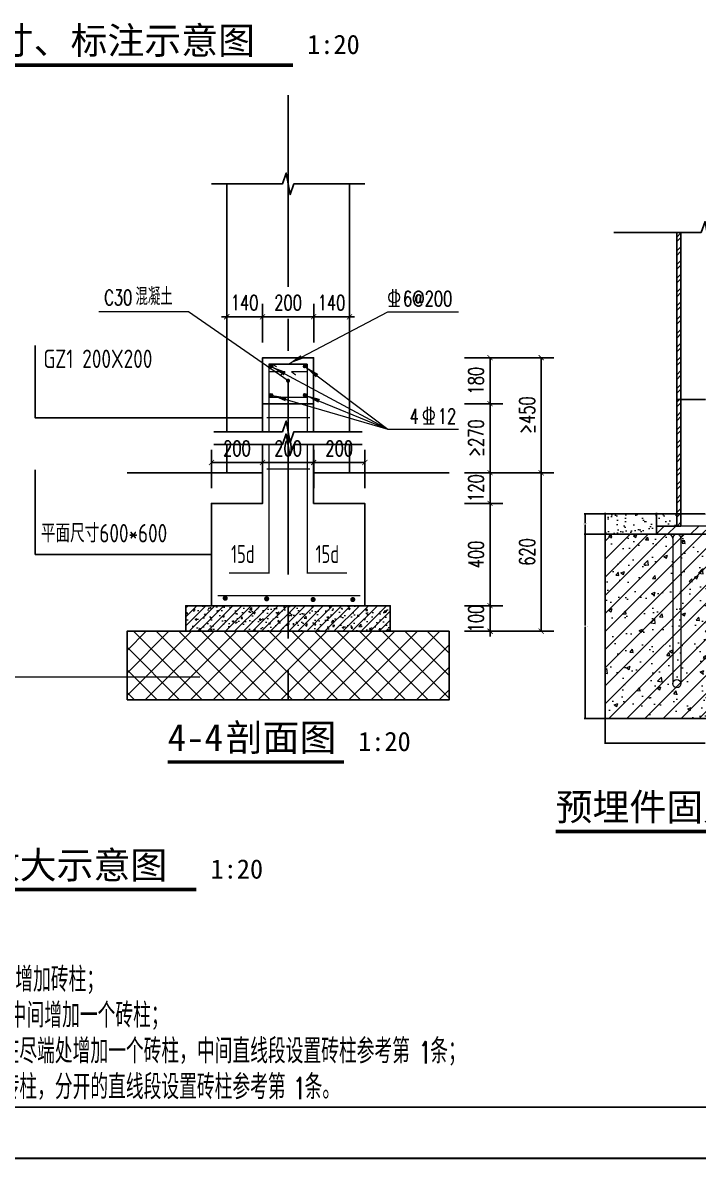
# Model space of a CAD drawing. Header units: millimetres. Extents: x 0 to 16820, y -11520 to 11880.
# Drawn here: x 8433 to 11075, y 0 to 4442 of the extents above; entities that cross this region are included whole.
import ezdxf
from ezdxf.enums import TextEntityAlignment as Align

# ---------------------------------------------------------------- set-up
doc = ezdxf.new("R2010")
doc.units = ezdxf.units.MM
doc.header["$LTSCALE"] = 1000
doc.linetypes.add('CENTER2', pattern=[1.125, 0.75, -0.125, 0.125, -0.125])
doc.linetypes.add('DASH', pattern=[0.35, 0.25, -0.1])
for name, color, linetype, lineweight in [('0-LA-剖断线', 2, 'Continuous', 30), ('0-LA-填充', 8, 'Continuous', 9), ('0-LA-轮廓线', 7, 'Continuous', 20), ('0-LA-连接件', 6, 'Continuous', 9), ('A-ANNO-TEXT', 7, 'Continuous', 18), ('DIM_LEAD', 3, 'Continuous', 13)]:
    doc.layers.add(name, color=color, linetype=linetype, lineweight=lineweight)
for name, color, linetype in [('DIM_SYMB', 3, 'Continuous'), ('DOTE', 8, 'CENTER2'), ('PUB_DIM', 3, 'Continuous'), ('REIND', 1, 'Continuous'), ('TEXT', 7, 'Continuous'), ('图框层', 7, 'Continuous')]:
    doc.layers.add(name, color=color, linetype=linetype)
doc.styles.add('_TCH_DIM', font='SIMPLEX', dxfattribs={"bigfont": 'GBCBIG'})
doc.styles.add('_TCH_DIM_T3', font='SIMPLEX', dxfattribs={"width": 0.705882, "bigfont": 'GBCBIG'})
doc.styles.get("Standard").update_dxf_attribs({"font": ''})
doc.styles.add('STANDARD_T3', font='')
doc.styles.add('TSSD_REIN', font='Tssdeng.shx', dxfattribs={"width": 0.7, "bigfont": 'hztxt.shx'})
doc.styles.add('宋体', font='', dxfattribs={"width": 0.8})
doc.styles.get('Standard').set_extended_font_data('SimSun')
doc.styles.get('STANDARD_T3').set_extended_font_data('SimSun')
doc.styles.get('宋体').set_extended_font_data('SimSun')
doc.dimstyles.new('_TCH_ARCH&&20', dxfattribs={"dimtxt": 59.5, "dimasz": 20, "dimexe": 50, "dimexo": 60, "dimgap": 25.25, "dimtad": 1, "dimdec": 0, "dimzin": 0, "dimdsep": 46, "dimtxsty": '_TCH_DIM_T3', "dimblk": 'ARCHTICK', "dimcen": 0.09, "dimclrt": 7, "dimazin": 2, "dimtfac": 1, "dimtdec": 0, "dimtix": 1, "dimtmove": 2, "dimatfit": 3, "dimfxl": 20, "dimtolj": 1, "dimtzin": 0, "dimarcsym": 0})
doc.dimstyles.new('STANDARD&&5', dxfattribs={"dimtxt": 0.679747, "dimasz": 0.9, "dimexe": 0.9, "dimexo": 0.3125, "dimgap": 0.45, "dimtad": 0, "dimtih": 1, "dimtoh": 1, "dimdec": 4, "dimzin": 0, "dimdsep": 46, "dimtxsty": 'STANDARD_T3', "dimcen": 0.09, "dimadec": 0, "dimazin": 0, "dimtfac": 1, "dimtdec": 4, "dimtofl": 0, "dimtmove": 0, "dimatfit": 3, "dimfxl": 20, "dimtolj": 1, "dimtzin": 0, "dimarcsym": 0})

# ---------------------------------------------------------------- blocks, each defined once
blk = doc.blocks.new('JYHT-FRAME_NORMAL-7c40bc6b8ebf42d483e23fe8ae0242e0')
at = {"layer": '图框层', "color": 0, "linetype": 'Continuous'}
blk.add_line((25, 10), (831, 10), dxfattribs=at)
at = {"layer": '图框层', "color": 4, "lineweight": 35}
blk.add_line((0, 0), (841, 0), dxfattribs=at)
at = {"style": '宋体'}
blk.add_attdef('公章', text='', height=2.5, dxfattribs=at).set_placement((795.74, 211.72), align=Align.MIDDLE_CENTER)
at = {"layer": '图框层', "style": '宋体', "width": 0.8}
for tag, height, p in [('合作设计单位', 3, (796, 528)), ('节能章', 2.5, (795.74, 103.14))]:
    blk.add_attdef(tag, text='', height=height, dxfattribs=at).set_placement(p, align=Align.MIDDLE_CENTER)
at = {"layer": '图框层', "style": '宋体'}
for tag, p in [('接口确认章', (794.47, 491.41)), ('竣工图章', (794.47, 491.41)), ('造价咨询章', (795.43, 445.09)), ('出图章', (795.43, 445.09)), ('提交图纸章', (788.66, 395.82)), ('报审章', (788.66, 394.32)), ('规划报审章', (788.66, 338.77)), ('制图人', (793.5, 230.46)), ('设计人', (793.5, 223.48)), ('专业负责人', (793.5, 216.44)), ('设计主持人', (793.5, 209.46)), ('项目经理', (793.5, 202.45)), ('校对', (793.5, 195.46)), ('审核', (793.5, 188.46)), ('审定', (793.5, 181.44)), ('工程名称', (804.5, 72.96)), ('子项名称', (804.5, 58.96)), ('设计号', (787, 48.48)), ('专业', (822, 48.44)), ('图名', (804.5, 37.94)), ('图号', (804.5, 23.99)), ('阶段', (787, 13.46)), ('日期', (822, 13.45))]:
    blk.add_attdef(tag, text='', height=2.5, dxfattribs=at).set_placement(p, align=Align.MIDDLE_CENTER)
for tag, p in [('版号1', (769.51, 97.5)), ('版号1日期', (787.01, 97.5)), ('版号1内容', (804.46, 97.5)), ('版号1修改人', (822.01, 97.5)), ('版号2', (769.51, 90.5)), ('版号2日期', (787.01, 90.5)), ('版号2内容', (804.46, 90.5)), ('版号2修改人', (822.01, 90.5)), ('版号3', (769.51, 83.5)), ('版号3日期', (787.01, 83.5)), ('版号3内容', (804.46, 83.5)), ('版号3修改人', (822.01, 83.5))]:
    blk.add_attdef(tag, text='', height=2.5, dxfattribs=at).set_placement(p, align=Align.MIDDLE)
blk = doc.blocks.new('_ArchTick')
at = {"color": 0, "linetype": 'ByBlock', "const_width": 0.15}
blk.add_lwpolyline([(-0.5, -0.5), (0.5, 0.5)], dxfattribs=at)
blk = doc.blocks.new('*D319')
at = {"layer": 'Defpoints', "color": 0, "transparency": 16777216}
for p in [(9370.6, 3291.5), (9230.6, 3131.5), (9370.6, 3131.5)]:
    blk.add_point(p, dxfattribs=at)
at = {"layer": 'PUB_DIM', "color": 0, "lineweight": -2, "transparency": 16777216}
for p, q in [((9230.6, 3191.5), (9230.6, 3341.5)), ((9370.6, 3191.5), (9370.6, 3341.5)), ((9230.6, 3291.5), (9210.6, 3291.5)), ((9230.6, 3291.5), (9370.6, 3291.5)), ((9370.6, 3291.5), (9390.6, 3291.5))]:
    blk.add_line(p, q, dxfattribs=at)
at = {"layer": 'PUB_DIM', "color": 0, "lineweight": -2, "transparency": 16777216, "xscale": 20, "yscale": 20, "zscale": 20}
blk.add_blockref('_ArchTick', (9230.6, 3291.5), dxfattribs=at)
at = {"layer": 'PUB_DIM', "color": 0, "lineweight": -2, "transparency": 16777216, "xscale": 20, "yscale": 20, "zscale": 20, "rotation": 180}
blk.add_blockref('_ArchTick', (9370.6, 3291.5), dxfattribs=at)
at = {"layer": 'PUB_DIM', "color": 7, "transparency": 16777216, "insert": (9300.6, 3346.5), "char_height": 59.5, "attachment_point": 5, "style": '_TCH_DIM_T3'}
blk.add_mtext('\\A1;140', dxfattribs=at)
blk = doc.blocks.new('*D320')
at = {"layer": 'Defpoints', "color": 0, "transparency": 16777216}
for p in [(9570.6, 3291.5), (9370.6, 3131.5), (9570.6, 3131.5)]:
    blk.add_point(p, dxfattribs=at)
at = {"layer": 'PUB_DIM', "color": 0, "lineweight": -2, "transparency": 16777216}
for p, q in [((9370.6, 3191.5), (9370.6, 3341.5)), ((9570.6, 3191.5), (9570.6, 3341.5)), ((9370.6, 3291.5), (9570.6, 3291.5))]:
    blk.add_line(p, q, dxfattribs=at)
at = {"layer": 'PUB_DIM', "color": 0, "lineweight": -2, "transparency": 16777216, "xscale": 20, "yscale": 20, "zscale": 20, "rotation": 180}
blk.add_blockref('_ArchTick', (9370.6, 3291.5), dxfattribs=at)
at = {"layer": 'PUB_DIM', "color": 0, "lineweight": -2, "transparency": 16777216, "xscale": 20, "yscale": 20, "zscale": 20}
blk.add_blockref('_ArchTick', (9570.6, 3291.5), dxfattribs=at)
at = {"layer": 'PUB_DIM', "color": 7, "transparency": 16777216, "insert": (9470.6, 3346.5), "char_height": 59.5, "attachment_point": 5, "style": '_TCH_DIM_T3'}
blk.add_mtext('\\A1;200', dxfattribs=at)
blk = doc.blocks.new('*D321')
at = {"layer": 'Defpoints', "color": 0, "transparency": 16777216}
for p in [(9710.6, 3291.5), (9570.6, 3131.5), (9710.6, 3131.5)]:
    blk.add_point(p, dxfattribs=at)
at = {"layer": 'PUB_DIM', "color": 0, "lineweight": -2, "transparency": 16777216}
for p, q in [((9570.6, 3191.5), (9570.6, 3341.5)), ((9710.6, 3191.5), (9710.6, 3341.5)), ((9570.6, 3291.5), (9550.6, 3291.5)), ((9570.6, 3291.5), (9710.6, 3291.5)), ((9710.6, 3291.5), (9730.6, 3291.5))]:
    blk.add_line(p, q, dxfattribs=at)
at = {"layer": 'PUB_DIM', "color": 0, "lineweight": -2, "transparency": 16777216, "xscale": 20, "yscale": 20, "zscale": 20}
blk.add_blockref('_ArchTick', (9570.6, 3291.5), dxfattribs=at)
at = {"layer": 'PUB_DIM', "color": 0, "lineweight": -2, "transparency": 16777216, "xscale": 20, "yscale": 20, "zscale": 20, "rotation": 180}
blk.add_blockref('_ArchTick', (9710.6, 3291.5), dxfattribs=at)
at = {"layer": 'PUB_DIM', "color": 7, "transparency": 16777216, "insert": (9640.6, 3346.5), "char_height": 59.5, "attachment_point": 5, "style": '_TCH_DIM_T3'}
blk.add_mtext('\\A1;140', dxfattribs=at)
blk = doc.blocks.new('*D322')
at = {"layer": 'Defpoints', "color": 0, "transparency": 16777216}
for p in [(9370.6, 2721.5), (9170.6, 2561.5), (9370.6, 2561.5)]:
    blk.add_point(p, dxfattribs=at)
at = {"layer": 'PUB_DIM', "color": 0, "lineweight": -2, "transparency": 16777216}
for p, q in [((9170.6, 2621.5), (9170.6, 2771.5)), ((9370.6, 2621.5), (9370.6, 2771.5)), ((9170.6, 2721.5), (9370.6, 2721.5))]:
    blk.add_line(p, q, dxfattribs=at)
at = {"layer": 'PUB_DIM', "color": 0, "lineweight": -2, "transparency": 16777216, "xscale": 20, "yscale": 20, "zscale": 20, "rotation": 180}
blk.add_blockref('_ArchTick', (9170.6, 2721.5), dxfattribs=at)
at = {"layer": 'PUB_DIM', "color": 0, "lineweight": -2, "transparency": 16777216, "xscale": 20, "yscale": 20, "zscale": 20}
blk.add_blockref('_ArchTick', (9370.6, 2721.5), dxfattribs=at)
at = {"layer": 'PUB_DIM', "color": 7, "transparency": 16777216, "insert": (9270.6, 2776.5), "char_height": 59.5, "attachment_point": 5, "style": '_TCH_DIM_T3'}
blk.add_mtext('\\A1;200', dxfattribs=at)
blk = doc.blocks.new('*D323')
at = {"layer": 'Defpoints', "color": 0, "transparency": 16777216}
for p in [(9570.6, 2721.5), (9370.6, 2561.5), (9570.6, 2561.5)]:
    blk.add_point(p, dxfattribs=at)
at = {"layer": 'PUB_DIM', "color": 0, "lineweight": -2, "transparency": 16777216}
for p, q in [((9370.6, 2621.5), (9370.6, 2771.5)), ((9570.6, 2621.5), (9570.6, 2771.5)), ((9370.6, 2721.5), (9570.6, 2721.5))]:
    blk.add_line(p, q, dxfattribs=at)
at = {"layer": 'PUB_DIM', "color": 0, "lineweight": -2, "transparency": 16777216, "xscale": 20, "yscale": 20, "zscale": 20, "rotation": 180}
blk.add_blockref('_ArchTick', (9370.6, 2721.5), dxfattribs=at)
at = {"layer": 'PUB_DIM', "color": 0, "lineweight": -2, "transparency": 16777216, "xscale": 20, "yscale": 20, "zscale": 20}
blk.add_blockref('_ArchTick', (9570.6, 2721.5), dxfattribs=at)
at = {"layer": 'PUB_DIM', "color": 7, "transparency": 16777216, "insert": (9470.6, 2776.5), "char_height": 59.5, "attachment_point": 5, "style": '_TCH_DIM_T3'}
blk.add_mtext('\\A1;200', dxfattribs=at)
blk = doc.blocks.new('*D324')
at = {"layer": 'Defpoints', "color": 0, "transparency": 16777216}
for p in [(9770.6, 2721.5), (9570.6, 2561.5), (9770.6, 2561.5)]:
    blk.add_point(p, dxfattribs=at)
at = {"layer": 'PUB_DIM', "color": 0, "lineweight": -2, "transparency": 16777216}
for p, q in [((9570.6, 2621.5), (9570.6, 2771.5)), ((9770.6, 2621.5), (9770.6, 2771.5)), ((9570.6, 2721.5), (9770.6, 2721.5))]:
    blk.add_line(p, q, dxfattribs=at)
at = {"layer": 'PUB_DIM', "color": 0, "lineweight": -2, "transparency": 16777216, "xscale": 20, "yscale": 20, "zscale": 20, "rotation": 180}
blk.add_blockref('_ArchTick', (9570.6, 2721.5), dxfattribs=at)
at = {"layer": 'PUB_DIM', "color": 0, "lineweight": -2, "transparency": 16777216, "xscale": 20, "yscale": 20, "zscale": 20}
blk.add_blockref('_ArchTick', (9770.6, 2721.5), dxfattribs=at)
at = {"layer": 'PUB_DIM', "color": 7, "transparency": 16777216, "insert": (9670.6, 2776.5), "char_height": 59.5, "attachment_point": 5, "style": '_TCH_DIM_T3'}
blk.add_mtext('\\A1;200', dxfattribs=at)
blk = doc.blocks.new('*D535')
at = {"layer": 'Defpoints', "color": 0, "transparency": 16777216}
for p in [(-100, 0), (100, 0), (100, -24.1)]:
    blk.add_point(p, dxfattribs=at)
at = {"layer": 'PUB_DIM', "color": 0, "lineweight": -2, "transparency": 16777216}
for p, q in [((-100, -0.3), (-100, -25)), ((100, -0.3), (100, -25)), ((-99.1, -24.1), (-2.3, -24.1)), ((99.1, -24.1), (2.3, -24.1))]:
    blk.add_line(p, q, dxfattribs=at)
at = {"layer": 'PUB_DIM', "color": 0, "transparency": 16777216}
for points in [[(-99.1, -24), (-99.1, -24.3), (-100, -24.1)], [(99.1, -24), (99.1, -24.3), (100, -24.1)]]:
    blk.add_solid(points, dxfattribs=at)
at = {"layer": 'PUB_DIM', "color": 0, "transparency": 16777216, "insert": (0, -24.1), "char_height": 0.68, "attachment_point": 5, "style": 'STANDARD_T3'}
blk.add_mtext('\\A1;200.0000', dxfattribs=at)
blk = doc.blocks.new('*D536')
at = {"layer": 'Defpoints', "color": 0, "transparency": 16777216}
for p in [(-50, 200), (-100, 180), (-50, 180)]:
    blk.add_point(p, dxfattribs=at)
at = {"layer": 'PUB_DIM', "color": 0, "lineweight": -2, "transparency": 16777216}
for p, q in [((-100, 180.3), (-100, 200.9)), ((-99.1, 200), (-77.1, 200)), ((-50.9, 200), (-72.9, 200)), ((-50, 180.3), (-50, 200.9))]:
    blk.add_line(p, q, dxfattribs=at)
at = {"layer": 'PUB_DIM', "color": 0, "transparency": 16777216}
for points in [[(-99.1, 200.1), (-99.1, 199.8), (-100, 200)], [(-50.9, 200.1), (-50.9, 199.8), (-50, 200)]]:
    blk.add_solid(points, dxfattribs=at)
at = {"layer": 'PUB_DIM', "color": 0, "transparency": 16777216, "insert": (-75, 200), "char_height": 0.68, "attachment_point": 5, "style": 'STANDARD_T3'}
blk.add_mtext('\\A1;50.0000', dxfattribs=at)
blk = doc.blocks.new('*D537')
at = {"layer": 'Defpoints', "color": 0, "transparency": 16777216}
for p in [(50, 200), (-50, 180), (50, 180)]:
    blk.add_point(p, dxfattribs=at)
at = {"layer": 'PUB_DIM', "color": 0, "lineweight": -2, "transparency": 16777216}
for p, q in [((-50, 180.3), (-50, 200.9)), ((-49.1, 200), (-2.3, 200)), ((49.1, 200), (2.3, 200)), ((50, 180.3), (50, 200.9))]:
    blk.add_line(p, q, dxfattribs=at)
at = {"layer": 'PUB_DIM', "color": 0, "transparency": 16777216}
for points in [[(-49.1, 200.1), (-49.1, 199.8), (-50, 200)], [(49.1, 200.1), (49.1, 199.8), (50, 200)]]:
    blk.add_solid(points, dxfattribs=at)
at = {"layer": 'PUB_DIM', "color": 0, "transparency": 16777216, "insert": (0, 200), "char_height": 0.68, "attachment_point": 5, "style": 'STANDARD_T3'}
blk.add_mtext('\\A1;100.0000', dxfattribs=at)
blk = doc.blocks.new('*D539')
at = {"layer": 'Defpoints', "color": 0, "transparency": 16777216}
for p in [(-119.7, 180), (-100, 180), (-100, 0)]:
    blk.add_point(p, dxfattribs=at)
at = {"layer": 'PUB_DIM', "color": 0, "lineweight": -2, "transparency": 16777216}
for p, q in [((-100.3, 180), (-120.6, 180)), ((-119.7, 179.1), (-119.7, 90.8)), ((-119.7, 0.9), (-119.7, 89.2)), ((-100.3, 0), (-120.6, 0))]:
    blk.add_line(p, q, dxfattribs=at)
at = {"layer": 'PUB_DIM', "color": 0, "transparency": 16777216}
for points in [[(-119.9, 179.1), (-119.6, 179.1), (-119.7, 180)], [(-119.9, 0.9), (-119.6, 0.9), (-119.7, 0)]]:
    blk.add_solid(points, dxfattribs=at)
at = {"layer": 'PUB_DIM', "color": 0, "transparency": 16777216, "insert": (-119.7, 90), "char_height": 0.68, "attachment_point": 5, "style": 'STANDARD_T3'}
blk.add_mtext('\\A1;180.0000', dxfattribs=at)
blk = doc.blocks.new('*D540')
at = {"layer": 'Defpoints', "color": 0, "transparency": 16777216}
for p in [(-30, 330.2), (30, 330.2), (30, 311.9)]:
    blk.add_point(p, dxfattribs=at)
at = {"layer": 'PUB_DIM', "color": 0, "lineweight": -2, "transparency": 16777216}
for p, q in [((-30, 329.9), (-30, 311)), ((30, 329.9), (30, 311)), ((-29.1, 311.9), (-2.1, 311.9)), ((29.1, 311.9), (2.1, 311.9))]:
    blk.add_line(p, q, dxfattribs=at)
at = {"layer": 'PUB_DIM', "color": 0, "transparency": 16777216}
for points in [[(-29.1, 312), (-29.1, 311.7), (-30, 311.9)], [(29.1, 312), (29.1, 311.7), (30, 311.9)]]:
    blk.add_solid(points, dxfattribs=at)
at = {"layer": 'PUB_DIM', "color": 0, "transparency": 16777216, "insert": (0, 311.9), "char_height": 0.68, "attachment_point": 5, "style": 'STANDARD_T3'}
blk.add_mtext('\\A1;60.0000', dxfattribs=at)
blk = doc.blocks.new('*D541')
at = {"layer": 'Defpoints', "color": 0, "transparency": 16777216}
for p in [(-119.7, 200), (-100, 200), (-100, 180)]:
    blk.add_point(p, dxfattribs=at)
at = {"layer": 'PUB_DIM', "color": 0, "lineweight": -2, "transparency": 16777216}
for p, q in [((-100.3, 200), (-120.6, 200)), ((-119.7, 199.1), (-119.7, 190.8)), ((-119.7, 180.9), (-119.7, 189.2)), ((-100.3, 180), (-120.6, 180))]:
    blk.add_line(p, q, dxfattribs=at)
at = {"layer": 'PUB_DIM', "color": 0, "transparency": 16777216}
for points in [[(-119.9, 199.1), (-119.6, 199.1), (-119.7, 200)], [(-119.9, 180.9), (-119.6, 180.9), (-119.7, 180)]]:
    blk.add_solid(points, dxfattribs=at)
at = {"layer": 'PUB_DIM', "color": 0, "transparency": 16777216, "insert": (-119.7, 190), "char_height": 0.68, "attachment_point": 5, "style": 'STANDARD_T3'}
blk.add_mtext('\\A1;20.0000', dxfattribs=at)
blk = doc.blocks.new('*D325')
at = {"layer": 'Defpoints', "color": 0, "transparency": 16777216}
for p in [(10100.5, 2161.5), (10260.5, 2161.5), (10100.5, 2061.5)]:
    blk.add_point(p, dxfattribs=at)
at = {"layer": 'PUB_DIM', "color": 0, "lineweight": -2, "transparency": 16777216}
for p, q in [((10260.5, 2161.5), (10260.5, 2181.5)), ((10160.5, 2161.5), (10310.5, 2161.5)), ((10260.5, 2061.5), (10260.5, 2161.5)), ((10160.5, 2061.5), (10310.5, 2061.5)), ((10260.5, 2061.5), (10260.5, 2041.5))]:
    blk.add_line(p, q, dxfattribs=at)
at = {"layer": 'PUB_DIM', "color": 0, "lineweight": -2, "transparency": 16777216, "xscale": 20, "yscale": 20, "zscale": 20}
for p, rotation in [((10260.5, 2161.5), 270), ((10260.5, 2061.5), 90)]:
    blk.add_blockref('_ArchTick', p, dxfattribs=dict(at, rotation=rotation))
at = {"layer": 'PUB_DIM', "color": 7, "transparency": 16777216, "insert": (10205.5, 2111.5), "char_height": 59.5, "attachment_point": 5, "rotation": 90, "style": '_TCH_DIM_T3'}
blk.add_mtext('\\A1;100', dxfattribs=at)
blk = doc.blocks.new('*D326')
at = {"layer": 'Defpoints', "color": 0, "transparency": 16777216}
for p in [(10100.5, 2561.5), (10260.5, 2561.5), (10100.5, 2161.5)]:
    blk.add_point(p, dxfattribs=at)
at = {"layer": 'PUB_DIM', "color": 0, "lineweight": -2, "transparency": 16777216}
for p, q in [((10160.5, 2561.5), (10310.5, 2561.5)), ((10260.5, 2161.5), (10260.5, 2561.5)), ((10160.5, 2161.5), (10310.5, 2161.5))]:
    blk.add_line(p, q, dxfattribs=at)
at = {"layer": 'PUB_DIM', "color": 0, "lineweight": -2, "transparency": 16777216, "xscale": 20, "yscale": 20, "zscale": 20}
for p, rotation in [((10260.5, 2561.5), 90), ((10260.5, 2161.5), 270)]:
    blk.add_blockref('_ArchTick', p, dxfattribs=dict(at, rotation=rotation))
at = {"layer": 'PUB_DIM', "color": 7, "transparency": 16777216, "insert": (10205.5, 2361.5), "char_height": 59.5, "attachment_point": 5, "rotation": 90, "style": '_TCH_DIM_T3'}
blk.add_mtext('\\A1;400', dxfattribs=at)
blk = doc.blocks.new('*D327')
at = {"layer": 'Defpoints', "color": 0, "transparency": 16777216}
for p in [(10100.5, 2681.5), (10260.5, 2681.5), (10100.5, 2561.5)]:
    blk.add_point(p, dxfattribs=at)
at = {"layer": 'PUB_DIM', "color": 0, "lineweight": -2, "transparency": 16777216}
for p, q in [((10160.5, 2681.5), (10310.5, 2681.5)), ((10260.5, 2681.5), (10260.5, 2701.5)), ((10260.5, 2561.5), (10260.5, 2681.5)), ((10160.5, 2561.5), (10310.5, 2561.5)), ((10260.5, 2561.5), (10260.5, 2541.5))]:
    blk.add_line(p, q, dxfattribs=at)
at = {"layer": 'PUB_DIM', "color": 0, "lineweight": -2, "transparency": 16777216, "xscale": 20, "yscale": 20, "zscale": 20}
for p, rotation in [((10260.5, 2681.5), 270), ((10260.5, 2561.5), 90)]:
    blk.add_blockref('_ArchTick', p, dxfattribs=dict(at, rotation=rotation))
at = {"layer": 'PUB_DIM', "color": 7, "transparency": 16777216, "insert": (10205.5, 2621.5), "char_height": 59.5, "attachment_point": 5, "rotation": 90, "style": '_TCH_DIM_T3'}
blk.add_mtext('\\A1;120', dxfattribs=at)
blk = doc.blocks.new('*D328')
at = {"layer": 'Defpoints', "color": 0, "transparency": 16777216}
for p in [(10100.5, 2951.5), (10260.5, 2951.5), (10100.5, 2681.5)]:
    blk.add_point(p, dxfattribs=at)
at = {"layer": 'PUB_DIM', "color": 0, "lineweight": -2, "transparency": 16777216}
for p, q in [((10160.5, 2951.5), (10310.5, 2951.5)), ((10260.5, 2681.5), (10260.5, 2951.5)), ((10160.5, 2681.5), (10310.5, 2681.5))]:
    blk.add_line(p, q, dxfattribs=at)
at = {"layer": 'PUB_DIM', "color": 0, "lineweight": -2, "transparency": 16777216, "xscale": 20, "yscale": 20, "zscale": 20}
for p, rotation in [((10260.5, 2951.5), 90), ((10260.5, 2681.5), 270)]:
    blk.add_blockref('_ArchTick', p, dxfattribs=dict(at, rotation=rotation))
at = {"layer": 'PUB_DIM', "color": 7, "transparency": 16777216, "insert": (10205.5, 2816.5), "char_height": 59.5, "attachment_point": 5, "rotation": 90, "style": '_TCH_DIM_T3'}
blk.add_mtext('\\A1;≥270', dxfattribs=at)
blk = doc.blocks.new('*D329')
at = {"layer": 'Defpoints', "color": 0, "transparency": 16777216}
for p in [(10100.5, 3131.5), (10260.5, 3131.5), (10100.5, 2951.5)]:
    blk.add_point(p, dxfattribs=at)
at = {"layer": 'PUB_DIM', "color": 0, "lineweight": -2, "transparency": 16777216}
for p, q in [((10160.5, 3131.5), (10310.5, 3131.5)), ((10260.5, 2951.5), (10260.5, 3131.5)), ((10160.5, 2951.5), (10310.5, 2951.5))]:
    blk.add_line(p, q, dxfattribs=at)
at = {"layer": 'PUB_DIM', "color": 0, "lineweight": -2, "transparency": 16777216, "xscale": 20, "yscale": 20, "zscale": 20}
for p, rotation in [((10260.5, 3131.5), 90), ((10260.5, 2951.5), 270)]:
    blk.add_blockref('_ArchTick', p, dxfattribs=dict(at, rotation=rotation))
at = {"layer": 'PUB_DIM', "color": 7, "transparency": 16777216, "insert": (10205.5, 3041.5), "char_height": 59.5, "attachment_point": 5, "rotation": 90, "style": '_TCH_DIM_T3'}
blk.add_mtext('\\A1;180', dxfattribs=at)
blk = doc.blocks.new('*D330')
at = {"layer": 'Defpoints', "color": 0, "transparency": 16777216}
for p in [(10100.5, 2681.5), (10460.5, 2681.5), (10100.5, 2061.5)]:
    blk.add_point(p, dxfattribs=at)
at = {"layer": 'PUB_DIM', "color": 0, "lineweight": -2, "transparency": 16777216}
for p, q in [((10160.5, 2681.5), (10510.5, 2681.5)), ((10460.5, 2061.5), (10460.5, 2681.5)), ((10160.5, 2061.5), (10510.5, 2061.5))]:
    blk.add_line(p, q, dxfattribs=at)
at = {"layer": 'PUB_DIM', "color": 0, "lineweight": -2, "transparency": 16777216, "xscale": 20, "yscale": 20, "zscale": 20}
for p, rotation in [((10460.5, 2681.5), 90), ((10460.5, 2061.5), 270)]:
    blk.add_blockref('_ArchTick', p, dxfattribs=dict(at, rotation=rotation))
at = {"layer": 'PUB_DIM', "color": 7, "transparency": 16777216, "insert": (10405.5, 2371.5), "char_height": 59.5, "attachment_point": 5, "rotation": 90, "style": '_TCH_DIM_T3'}
blk.add_mtext('\\A1;620', dxfattribs=at)
blk = doc.blocks.new('*D331')
at = {"layer": 'Defpoints', "color": 0, "transparency": 16777216}
for p in [(10100.5, 3131.5), (10460.5, 3131.5), (10100.5, 2681.5)]:
    blk.add_point(p, dxfattribs=at)
at = {"layer": 'PUB_DIM', "color": 0, "lineweight": -2, "transparency": 16777216}
for p, q in [((10160.5, 3131.5), (10510.5, 3131.5)), ((10460.5, 2681.5), (10460.5, 3131.5)), ((10160.5, 2681.5), (10510.5, 2681.5))]:
    blk.add_line(p, q, dxfattribs=at)
at = {"layer": 'PUB_DIM', "color": 0, "lineweight": -2, "transparency": 16777216, "xscale": 20, "yscale": 20, "zscale": 20}
for p, rotation in [((10460.5, 3131.5), 90), ((10460.5, 2681.5), 270)]:
    blk.add_blockref('_ArchTick', p, dxfattribs=dict(at, rotation=rotation))
at = {"layer": 'PUB_DIM', "color": 7, "transparency": 16777216, "insert": (10405.5, 2906.5), "char_height": 59.5, "attachment_point": 5, "rotation": 90, "style": '_TCH_DIM_T3'}
blk.add_mtext('\\A1;≥450', dxfattribs=at)
blk = doc.blocks.new('A$C671D5DA0')
h = blk.add_hatch()
h.set_pattern_fill('ANSI37', color=256, scale=500)
h.set_pattern_definition([(45, (-124266.204, -28855.045), (-44.194174, 44.194174), []), (135, (-124266.204, -28855.045), (-44.194174, -44.194174), [])])
h.paths.add_polyline_path([(869.6, 0), (2129.5, 0), (2129.5, 268.7), (869.6, 268.7)])
blk.add_lwpolyline([(869.6, 0), (2129.5, 0), (2129.5, 268.7), (869.6, 268.7)], close=True)
at = {"layer": 'DIM_LEAD'}
blk.add_line((1153.9, 89.3), (0, 89.3), dxfattribs=at)
blk = doc.blocks.new('ASDFASDF')
at = {"layer": '0-LA-填充'}
h = blk.add_hatch(dxfattribs=at)
h.set_pattern_fill('ANSI32', color=256, scale=2)
h.set_pattern_definition([(45, (-60, 181), (-6.7352, 6.7352), []), (45, (-55.51, 181), (-6.7352, 6.7352), [])])
h.paths.add_polyline_path([(-30, 475.26233), (-26, 475.26233), (-26, 188), (-30, 188)])
h = blk.add_hatch(dxfattribs=at)
h.set_pattern_fill('AR-SAND', color=256, scale=5)
h.set_pattern_definition([(37.5, (-90, 180), (-0.4, 12.2353), [0, -9.652, 0, -10.795, 0, -10.3187]), (7.5, (-90, 180), (11.238, 17.9206), [0, -5.207, 0, -8.6995, 0, -3.3338]), (327.5, (-97.81, 180), (19.7748, 0.036), [0, -3.175, 0, -11.43, 0, -14.9225]), (317.5, (-97.81, 180), (19.089, 5.5732), [0, -1.5875, 0, -7.493, 0, -8.5725])])
h.paths.add_polyline_path([(-50, 180), (-50, 188), (-30, 188), (-30, 200), (-100, 200), (-100, 180)])
h = blk.add_hatch(dxfattribs=at)
h.set_pattern_fill('钢筋混凝土', color=256, scale=5)
h.set_pattern_definition([(45, (-100, 0), (-8.83883, 8.83883), []), (50, (-100, 0), (35.863, -3.1376), [3.75, -41.25]), (355, (-100, 0), (-6.9376, 37.6096), [3, -33]), (100.451, (-97.01, -0.26), (28.9255, 34.472), [3.187, -35.057]), (46.184, (-100, 10), (53.362, -8.276), [5.625, -61.875]), (96.636, (-95.553, 9.31), (46.733, 48.706), [4.7805, -52.586]), (351.184, (-100, 10), (46.733, 48.706), [4.5, -49.5]), (21, (-95, 7.5), (29.8454, -20.131), [3.75, -41.25]), (326, (-95, 7.5), (12.166, 36.2575), [3, -33]), (71.451, (-92.513, 5.822), (42.011, 16.1265), [3.187, -35.057]), (37.5, (-100, 0), (0.608, 16.6447), [0, -32.6, 0, -33.5, 0, -33.125]), (7.5, (-100, 0), (13.1535, 19.7206), [0, -19.1, 0, -31.85, 0, -12.625]), (327.5, (-111.15, 0), (26.6911, -1.12774), [0, -12.5, 0, -39, 0, -51.75]), (317.5, (-116.15, 0), (29.1593, 5.0052), [0, -16.25, 0, -25.9, 0, -36.75])])
h.paths.add_polyline_path([(-100, 0), (100, 0), (100, 180), (-100, 180)])
h = blk.add_hatch(dxfattribs=at)
h.set_pattern_fill('ANSI32', color=256, scale=5)
h.set_pattern_definition([(45, (-60, 180), (-16.838, 16.838), []), (45, (-48.775, 180), (-16.838, 16.838), [])])
h.paths.add_polyline_path([(-50, 188), (50, 188), (50, 180), (-50, 180)])
at = {"layer": '0-LA-剖断线'}
for points in [[(-30, 475.26233), (-26, 475.26233), (-26, 188), (-30, 188)], [(-100, 0), (100, 0), (100, 180), (-100, 180)]]:
    blk.add_lwpolyline(points, close=True, dxfattribs=at)
blk.add_lwpolyline([(-50, 180), (-50, 188), (-30, 188), (-30, 200), (-100, 200), (-100, 180), (-50, 180)], dxfattribs=at)
at = {"layer": '0-LA-轮廓线'}
for points in [[(-30, 475.26233), (-30, 188)], [(-30, 475.26233), (-30, 188)], [(-26, 475.26233), (-26, 188)]]:
    blk.add_lwpolyline(points, dxfattribs=at)
at = {"layer": '0-LA-连接件'}
blk.add_lwpolyline([(50, 180), (50, 188), (-50, 188), (-50, 180)], close=True, dxfattribs=at)
blk.add_lwpolyline([(-50, 180), (50, 180)], dxfattribs=at)
at = {"layer": '0-LA-连接件', "ltscale": 0.02}
for points in [[(-34, 176), (-34, 34)], [(-26, 176), (-26, 34)]]:
    blk.add_lwpolyline(points, dxfattribs=at)
at = {"layer": '0-LA-连接件'}
blk.add_circle((-30, 34), 4, dxfattribs=at)
for centre, start, end in [((-38, 176), 0, 90), ((-22, 176), 90, 180)]:
    blk.add_arc(centre, 4, start, end, dxfattribs=at)
at = {"layer": '0-LA-连接件', "linetype": 'DASH', "ltscale": 0.02}
blk.add_arc((-30, 176), 4, 0, 180, dxfattribs=at)
at = {"layer": 'DIM_SYMB'}
blk.add_lwpolyline([(-91.73958, 475.26233), (-6.27319, 475.26233), (-2.45151, 485.76233), (1.25136, 464.76233), (4.97681, 475.26233), (90.4432, 475.26233)], dxfattribs=at)
at = {"layer": 'DIM_SYMB', "const_width": 3.5}
blk.add_lwpolyline([(-148.47776, -110.67881), (193.60663, -110.67881)], dxfattribs=at)
at = {"layer": 'DIM_SYMB', "color": 7}
blk.add_text('预埋件固定深化节点', height=26.434599, dxfattribs=at).set_placement((-148.47776, -99.83915))
at = {"layer": 'PUB_DIM'}
for p1, p2, distance, picture, middle in [((-30, 330.21195), (30, 330.21195), -18.33812, '*D540', (0, 311.87383)), ((-100, 180), (-100, 200), 19.72763, '*D541', (-119.72763, 190)), ((-100, 180), (-50, 180), 19.97653, '*D536', (-75, 199.97653)), ((-50, 180), (50, 180), 19.97653, '*D537', (0, 199.97653)), ((-100, 0), (-100, 180), 19.72763, '*D539', (-119.72763, 90)), ((-100, 0), (100, 0), -24.10281, '*D535', (0, -24.10281))]:
    dim = blk.add_aligned_dim(p1=p1, p2=p2, distance=distance, dimstyle='STANDARD&&5', dxfattribs=at)
    dim.commit()
    dim.dimension.update_dxf_attribs({"geometry": picture, "text_midpoint": middle})

msp = doc.modelspace()

# ---------------------------------------------------------------- hatches: boundary and pattern name
at = {"layer": '0-LA-填充'}
h = msp.add_hatch(dxfattribs=at)
h.set_pattern_fill('钢筋混凝土', color=256, scale=10)
h.set_pattern_definition([(45, (9013.414, 2061.49), (-17.6777, 17.6777), []), (50, (9013.414, 2061.49), (71.726, -6.2752), [7.5, -82.5]), (355, (9013.414, 2061.49), (-13.875, 75.219), [6, -66]), (100.451, (9019.39, 2060.97), (57.851, 68.944), [6.374, -70.114]), (46.184, (9013.414, 2081.49), (106.724, -16.552), [11.25, -123.75]), (96.636, (9022.31, 2080.11), (93.466, 97.412), [9.561, -105.171]), (351.184, (9013.41, 2081.49), (93.466, 97.412), [9, -99]), (21, (9023.414, 2076.49), (59.6907, -40.262), [7.5, -82.5]), (326, (9023.414, 2076.49), (24.3315, 72.515), [6, -66]), (71.451, (9028.39, 2073.135), (84.022, 32.253), [6.374, -70.114]), (37.5, (9013.414, 2061.49), (1.216, 33.2894), [0, -65.2, 0, -67, 0, -66.25]), (7.5, (9013.414, 2061.49), (26.307, 39.4412), [0, -38.2, 0, -63.7, 0, -25.25]), (327.5, (8991.114, 2061.49), (53.38224, -2.2555), [0, -25, 0, -78, 0, -103.5]), (317.5, (8981.114, 2061.49), (58.3186, 10.0105), [0, -32.5, 0, -51.8, 0, -73.5])])
h.paths.add_polyline_path([(9870.34136, 2061.49015), (9870.34136, 2161.49015), (9070.41446, 2161.49015), (9070.41446, 2061.49015)])
at = {"layer": '0-LA-连接件'}
h = msp.add_hatch(color=256, dxfattribs=at)
h.dxf.hatch_style = 1
edge = h.paths.add_edge_path()
edge.add_arc((9404.56067, 3097.49015), 6, 360, 720, ccw=False)
h = msp.add_hatch(color=256, dxfattribs=at)
h.dxf.hatch_style = 1
edge = h.paths.add_edge_path()
edge.add_arc((9536.56067, 3097.49015), 6, -180, 180)
h = msp.add_hatch(color=256, dxfattribs=at)
h.dxf.hatch_style = 1
edge = h.paths.add_edge_path()
edge.add_arc((9404.56067, 2985.49015), 6, 0, 360)
h = msp.add_hatch(color=256, dxfattribs=at)
h.dxf.hatch_style = 1
edge = h.paths.add_edge_path()
edge.add_arc((9536.56067, 2985.49015), 6, 180, 540, ccw=False)

# ---------------------------------------------------------------- linework, layer by layer
for p, q in [((8481.06035, 2693.29047), (8481.06035, 2361.49015)), ((8481.06035, 2361.49015), (9170.56067, 2361.49015))]:
    msp.add_line(p, q)
msp.add_lwpolyline([(9370.56067, 2896.49015), (8481.06035, 2896.52379), (8481.06035, 3179.09155)])
at = {"layer": '0-LA-剖断线'}
for p, q in [((9370.56067, 3131.49015), (9370.56067, 2951.49015)), ((9570.56067, 3131.49015), (9370.56067, 3131.49015)), ((9570.56067, 2951.49015), (9570.56067, 3131.49015)), ((9545.56067, 3106.49015), (9395.56067, 3106.49015)), ((9370.56067, 2951.49015), (9570.56067, 2951.49015))]:
    msp.add_line(p, q, dxfattribs=at)
for points in [[(9230.56067, 2841.49015), (9230.56067, 3811.49015)], [(9710.56067, 3811.49015), (9710.56067, 2841.49015)], [(9570.56067, 2841.49015), (9570.56067, 2951.49015), (9370.56067, 2951.49015), (9370.56067, 2841.49015)], [(9370.56067, 2791.49015), (9370.56067, 2561.49015), (9170.56067, 2561.49015), (9170.56067, 2161.49015), (9770.56067, 2161.49015), (9770.56067, 2561.49015), (9570.56067, 2561.49015), (9570.56067, 2791.49015)], [(9370.56067, 2681.49015), (9230.56067, 2681.49015), (9230.56067, 2791.49015)], [(9710.56067, 2791.49015), (9710.56067, 2681.49015), (9570.56067, 2681.49015)], [(9230.56067, 2681.49015), (8840.59722, 2681.49015)], [(9710.56067, 2681.49015), (10100.52412, 2681.49015)]]:
    msp.add_lwpolyline(points, dxfattribs=at)
for points in [[(9370.56067, 2951.49015), (9570.56067, 2951.49015), (9570.56067, 3131.49015), (9370.56067, 3131.49015)], [(9870.34136, 2061.49015), (9870.34136, 2161.49015), (9070.41446, 2161.49015), (9070.41446, 2061.49015)]]:
    msp.add_lwpolyline(points, close=True, dxfattribs=at)
at = {"layer": '0-LA-连接件', "const_width": 5}
for points in [[(9405.66073, 3107.81603), (9425.75583, 3095.87767)], [(9393.0553, 3093.81144), (9413.15039, 3081.87308)], [(9395.56067, 3106.49015), (9395.56067, 2976.49015)], [(9395.56067, 3106.49015), (9545.56067, 3106.49015)], [(9545.56067, 2976.49015), (9545.56067, 3106.49015)], [(9395.56067, 2976.49015), (9545.56067, 2976.49015)], [(9195.09024, 2201.04843), (9752.60423, 2201.04843)]]:
    msp.add_lwpolyline(points, dxfattribs=at)
at = {"layer": '0-LA-连接件', "color": 1, "const_width": 5}
for points in [[(9458.4724, 3076.34243), (9395.56067, 3076.34243), (9395.56067, 2841.49015)], [(9441.39444, 3063.34942), (9458.4724, 3076.34243)], [(9482.94751, 3076.34243), (9545.56067, 3076.34243), (9545.56067, 2841.49015)], [(9500.99537, 3063.34942), (9483.91741, 3076.34243)], [(9386.39143, 2896.52379), (9555.85697, 2896.52379)], [(9395.56067, 2791.49015), (9395.56067, 2289.4504), (9240.02385, 2289.4504)], [(9545.56067, 2791.49015), (9545.56067, 2289.4504), (9701.09748, 2289.4504)], [(9386.39143, 2696.52379), (9555.85697, 2696.52379)]]:
    msp.add_lwpolyline(points, dxfattribs=at)
at = {"layer": '0-LA-连接件'}
for centre in [(9404.56067, 3097.49015), (9536.56067, 3097.49015), (9404.56067, 2985.49015), (9536.56067, 2985.49015)]:
    msp.add_circle(centre, 6, dxfattribs=at)
at = {"layer": 'DIM_LEAD', "color": 7}
for p, q in [((9878.85359, 3398.99015), (9878.85359, 3332.49015)), ((9891.45359, 3398.99015), (9891.45359, 3332.49015)), ((9864.15359, 3332.49015), (9906.15359, 3332.49015)), ((10014.85359, 2938.99015), (10014.85359, 2872.49015)), ((10027.45359, 2938.99015), (10027.45359, 2872.49015)), ((10000.15359, 2872.49015), (10042.15359, 2872.49015))]:
    msp.add_line(p, q, dxfattribs=at)
at = {"layer": 'DIM_LEAD'}
for p, q in [((9080.56067, 3311.49015), (8730.40631, 3311.49015)), ((9470.56067, 3041.49015), (9080.56067, 3311.49015)), ((9470.56067, 3106.49015), (9860.56067, 3311.49015)), ((9860.56067, 3311.49015), (10137.15359, 3311.49015)), ((9404.56067, 3097.49015), (9860.56067, 2851.49015)), ((9536.56067, 3097.49015), (9860.56067, 2851.49015)), ((9404.56067, 2985.49015), (9860.56067, 2851.49015)), ((9536.56067, 2985.49015), (9860.56067, 2851.49015)), ((9860.56067, 2851.49015), (10137.15359, 2851.49015))]:
    msp.add_line(p, q, dxfattribs=at)
for points in [[(9470.56067, 3106.49015, 0, 16, 0), (9523.67052, 3134.40687, 0, 0, 0)], [(9404.56067, 3097.49015, 0, 16, 0), (9457.36661, 3069.00274, 0, 0, 0)], [(9536.56067, 3097.49015, 0, 16, 0), (9584.34745, 3061.2076, 0, 0, 0)], [(9404.56067, 2985.49015, 0, 16, 0), (9462.12662, 2968.57384, 0, 0, 0)], [(9536.56067, 2985.49015, 0, 16, 0), (9592.00585, 2962.55912, 0, 0, 0)]]:
    msp.add_lwpolyline(points, format="xyseb", dxfattribs=at)
at = {"layer": 'DIM_LEAD', "const_width": 8}
msp.add_lwpolyline([(9473.84944, 3039.21331, 1), (9467.2719, 3043.76699, 1)], format="xyb", close=True, dxfattribs=at)
at = {"layer": 'DIM_LEAD', "color": 7}
for centre in [(9885.15359, 3367.49015), (10021.15359, 2907.49015)]:
    msp.add_circle(centre, 21, dxfattribs=at)
at = {"layer": 'DIM_SYMB', "const_width": 14}
for points in [[(6456.36558, 4275.32543), (9489.34448, 4275.32543)], [(8999.66963, 1549.99745), (9688.68229, 1549.99745)], [(6834.42465, 1051.17888), (9111.28541, 1051.17888)]]:
    msp.add_lwpolyline(points, dxfattribs=at)
at = {"layer": 'DIM_SYMB'}
for points in [[(9170.56067, 3811.49015), (9448.06067, 3811.49015), (9463.34742, 3853.49015), (9478.15888, 3769.49015), (9493.06067, 3811.49015), (9770.56067, 3811.49015)], [(9180.56067, 2841.49015), (9448.06067, 2841.49015), (9463.34742, 2883.49015), (9478.15888, 2799.49015), (9493.06067, 2841.49015), (9760.56067, 2841.49015)], [(9760.56067, 2791.49015), (9493.06067, 2791.49015), (9477.77392, 2749.49015), (9462.96245, 2833.49015), (9448.06067, 2791.49015), (9180.56067, 2791.49015)]]:
    msp.add_lwpolyline(points, dxfattribs=at)
at = {"layer": 'DOTE', "color": 1}
msp.add_lwpolyline([(9470.56067, 4158.27241), (9470.56067, 1792.76538)], dxfattribs=at)
at = {"layer": 'REIND', "const_width": 10}
for points in [[(9229.81781, 2190.54843, -1), (9219.81781, 2190.54843, -1)], [(9391.74846, 2188.36727, -1), (9381.74846, 2188.36727, -1)], [(9573.20172, 2185.4589, -1), (9563.20172, 2185.4589, -1)], [(9728.58497, 2185.4589, -1), (9718.58497, 2185.4589, -1)]]:
    msp.add_lwpolyline(points, format="xyb", close=True, dxfattribs=at)

# ---------------------------------------------------------------- block references
for name, p, xscale, yscale, zscale in [('JYHT-FRAME_NORMAL-7c40bc6b8ebf42d483e23fe8ae0242e0', (0.03683, -0.00255), 20, 20, 20), ('ASDFASDF', (11111.19221, 1720.59994), 4, 4, 4)]:
    msp.add_blockref(name, p, dxfattribs=dict(xscale=xscale, yscale=yscale, zscale=zscale))
msp.add_blockref('A$C671D5DA0', (7970.98082, 1792.76538))

# ---------------------------------------------------------------- texts
at = {"layer": 'A-ANNO-TEXT', "style": '_TCH_DIM'}
for s, height, p in [('米的，不需要考虑增加砖柱；', 96.4539007, (7847.98088, 651.17888)), ('米在新增围墙段中间增加一个砖柱；', 96.4539007, (7892.05383, 511.17888)), ('、新增围墙段单侧有砖柱另一侧为围墙尽端的，在尽端处增加一个砖柱，中间直线段设置砖柱参考第', 96.4539007, (6891.56751, 371.17888)), ('条；', 96.453901, (10026.64349, 371.17888)), ('、新增围墙段为转角围墙段的在转角处增加一个砖柱，分开的直线段设置砖柱参考第', 96.4539007, (6891.56751, 231.17888)), ('条。', 96.453901, (9535.15413, 231.17888))]:
    msp.add_text(s, height=height, dxfattribs=at).set_placement(p)
at = {"layer": 'A-ANNO-TEXT', "style": '_TCH_DIM', "width": 0.705882}
for p in [(9980.92921, 371.17888), (9489.43985, 231.17888)]:
    msp.add_text('1', height=85, dxfattribs=at).set_placement(p)
at = {"layer": 'DIM_LEAD', "color": 7, "style": '_TCH_DIM', "width": 0.705882}
for s, p in [('C30', (8751.40631, 3336.95824)), ('6@200', (9920.15359, 3332.49015)), ('4', (9946.15359, 2872.49015)), ('12', (10056.15359, 2872.49015))]:
    msp.add_text(s, height=59.5, dxfattribs=at).set_placement(p)
at = {"layer": 'DIM_LEAD', "color": 7, "style": '_TCH_DIM'}
msp.add_text('混凝土', height=67.51773, dxfattribs=at).set_placement((8873.40631, 3336.95824))
at = {"layer": 'DIM_SYMB', "color": 7}
for s, height, p in [('规划补建围墙段标准段立面尺寸、标注示意图', 105.7383966, (6456.36558, 4319.2748)), ('1:20', 75.527426, (9545.34448, 4319.2748)), ('4-4', 105.738397, (8999.66963, 1592.76538)), ('剖面图', 105.738397, (9226.50507, 1592.76538)), ('1:20', 75.527426, (9744.68229, 1592.76538)), ('规划补建围墙段标节点放大示意图', 105.7383966, (6834.42465, 1093.94681)), ('1:20', 75.527426, (9167.28541, 1093.94681))]:
    msp.add_text(s, height=height, dxfattribs=at).set_placement(p)
at = {"layer": 'TEXT', "style": 'TSSD_REIN'}
for s, width, p, p2 in [('GZ1 200X200', 0.61704, (8513.38202, 3091.1025), (8939.84355, 3091.1025)), ('平面尺寸600*600', 0.673706, (8503.47702, 2409.04786), (8997.7847, 2409.04786))]:
    msp.add_text(s, height=72, dxfattribs=dict(at, width=width)).set_placement(p, p2, align=Align.FIT)
at = {"layer": 'TEXT', "style": 'TSSD_REIN', "width": 0.7}
for p in [(9247.58433, 2307.44678), (9578.17366, 2307.44678)]:
    msp.add_text('15d', height=70, dxfattribs=at).set_placement(p, align=Align.BOTTOM_LEFT)

# ---------------------------------------------------------------- dimensions: what is measured, and where the dimension line sits
at = {"layer": 'PUB_DIM'}
for p1, p2, distance, picture, middle in [((9230.56067, 3131.49015), (9370.56067, 3131.49015), 160, '*D319', (9300.56067, 3346.49015)), ((9370.56067, 3131.49015), (9570.56067, 3131.49015), 160, '*D320', (9470.56067, 3346.49015)), ((9570.56067, 3131.49015), (9710.56067, 3131.49015), 160, '*D321', (9640.56067, 3346.49015)), ((10100.52412, 2951.49015), (10100.52412, 3131.49015), -160, '*D329', (10205.52412, 3041.49015)), ((9170.56067, 2561.49015), (9370.56067, 2561.49015), 160, '*D322', (9270.56067, 2776.49015)), ((9370.56067, 2561.49015), (9570.56067, 2561.49015), 160, '*D323', (9470.56067, 2776.49015)), ((9570.56067, 2561.49015), (9770.56067, 2561.49015), 160, '*D324', (9670.56067, 2776.49015)), ((10100.52412, 2561.49015), (10100.52412, 2681.49015), -160, '*D327', (10205.52412, 2621.49015)), ((10100.52412, 2061.49015), (10100.52412, 2681.49015), -360, '*D330', (10405.52412, 2371.49015)), ((10100.52412, 2161.49015), (10100.52412, 2561.49015), -160, '*D326', (10205.52412, 2361.49015)), ((10100.52412, 2061.49015), (10100.52412, 2161.49015), -160, '*D325', (10205.52412, 2111.49015))]:
    dim = msp.add_aligned_dim(p1=p1, p2=p2, distance=distance, dimstyle='_TCH_ARCH&&20', dxfattribs=at)
    dim.commit()
    dim.dimension.update_dxf_attribs({"geometry": picture, "text_midpoint": middle})
for p2, distance, text, picture, middle in [((10100.52412, 3131.49015), -360, '≥450', '*D331', (10405.52412, 2906.49015)), ((10100.52412, 2951.49015), -160, '≥270', '*D328', (10205.52412, 2816.49015))]:
    dim = msp.add_aligned_dim(p1=(10100.52412, 2681.49015), p2=p2, distance=distance, text=text, dimstyle='_TCH_ARCH&&20', dxfattribs=at)
    dim.commit()
    dim.dimension.update_dxf_attribs({"geometry": picture, "text_midpoint": middle})

doc.saveas('drawing.dxf')
